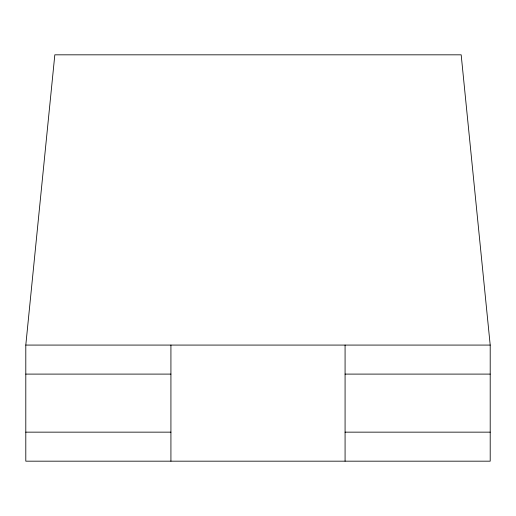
<?xml version="1.0" encoding="UTF-8"?>
<svg xmlns="http://www.w3.org/2000/svg" width="516" height="516" viewBox="0 0 516 516"><rect width="100%" height="100%" fill="white"/><g stroke="black" fill="none" stroke-linecap="round" stroke-linejoin="round"><path stroke-width="0.77" d="M25.8 345.075L54.825 54.825L461.175 54.825L490.2 345.075L490.2 461.175L25.8 461.175L25.8 345.075L490.2 345.075M25.8 374.1L170.925 374.1M345.075 374.1L490.2 374.1M25.8 432.15L170.925 432.15M345.075 432.15L490.2 432.15M345.075 345.075L345.075 461.175M170.925 345.075L170.925 461.175"/></g></svg>
